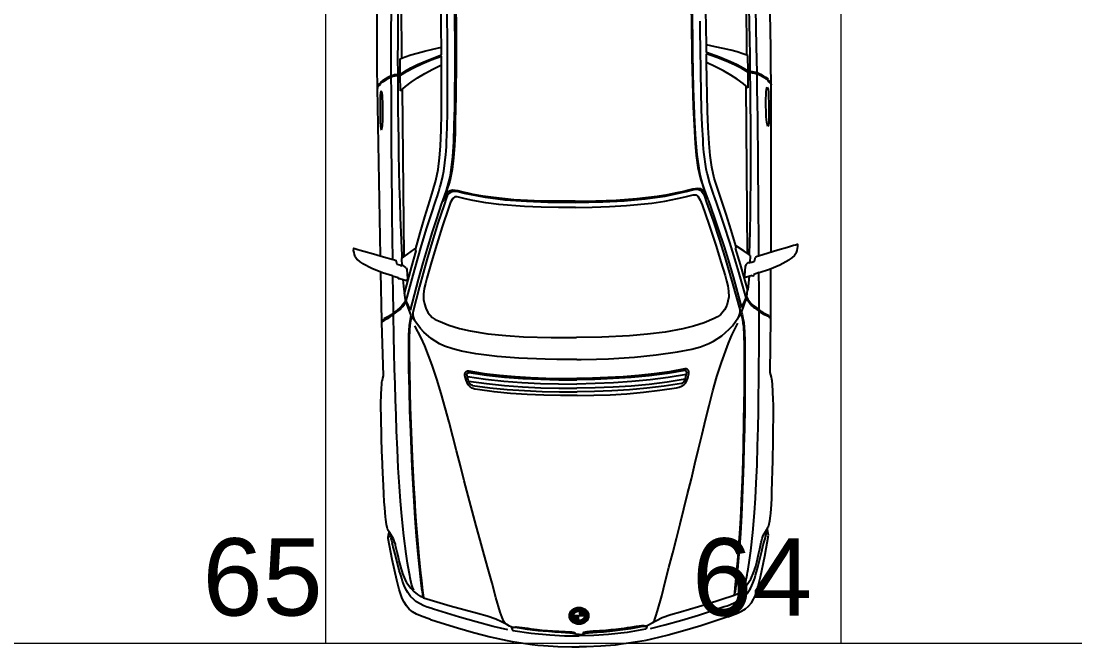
# Model space of a CAD drawing. Header units: inches. Extents: x 13 to 261, y -112 to -47.
# Drawn here: x 77.433 to 82.342, y -58.562 to -55.649 of the extents above; entities that cross this region are included whole.
import ezdxf

# ---------------------------------------------------------------- set-up
doc = ezdxf.new("R2010")
doc.units = ezdxf.units.IN
doc.header["$MEASUREMENT"] = 0
doc.layers.add('CAJONES', color=3, linetype='Continuous', lineweight=20)
doc.layers.add('TEXTOS', color=124, linetype='Continuous', lineweight=30)
doc.styles.add('TEXTOS', font='ARIALUNI.TTF', dxfattribs={"height": 0.36})

msp = doc.modelspace()

# ---------------------------------------------------------------- linework, layer by layer
at = {"linetype": 'Continuous'}
for p, q in [((80.6253, -55.7955), (80.625, -55.76)), ((79.3914, -55.8066), (79.391, -55.7711)), ((79.3913, -55.8521), (79.3914, -55.8126)), ((80.6262, -55.841), (80.6254, -55.8015)), ((80.8196, -55.8823), (80.8184, -55.8098)), ((79.1987, -55.8968), (79.1985, -55.8243)), ((79.1987, -55.8968), (79.1887, -55.8959)), ((80.8196, -55.8823), (80.8296, -55.8812)), ((79.0927, -55.9572), (79.0927, -55.9567)), ((79.0927, -55.9597), (79.0927, -55.9572)), ((79.1072, -56.7421), (79.0927, -55.9597)), ((79.1115, -55.9351), (79.1065, -55.9331)), ((79.1066, -55.9446), (79.1065, -55.9386)), ((80.8167, -56.7309), (80.8097, -55.9504)), ((80.9074, -55.919), (80.9124, -55.917)), ((80.9125, -55.9285), (80.9125, -55.9225)), ((80.9261, -56.7259), (80.9266, -55.9433)), ((80.9266, -55.9408), (80.9266, -55.9403)), ((80.9266, -55.9433), (80.9266, -55.9408)), ((79.2168, -56.7452), (79.2098, -55.9647)), ((79.3673, -56.4758), (79.3678, -56.4743)), ((79.3945, -56.4936), (79.395, -56.4921)), ((80.6345, -56.4825), (80.6339, -56.481)), ((80.6613, -56.4642), (80.6608, -56.4627)), ((80.8288, -56.7402), (80.8276, -56.7738)), ((80.8588, -56.7465), (80.8543, -56.7485)), ((79.1749, -56.7615), (79.1794, -56.7635)), ((79.1846, -56.7815), (79.1794, -56.7635)), ((79.2016, -56.7868), (79.2066, -56.7883)), ((79.2048, -56.7548), (79.2066, -56.7883)), ((80.8082, -56.7829), (80.8052, -56.7915)), ((80.8326, -56.7722), (80.8276, -56.7738)), ((80.8495, -56.7666), (80.8543, -56.7485)), ((79.1129, -57.0446), (79.1089, -56.8171)), ((79.1636, -56.8346), (79.1886, -56.8429)), ((79.1886, -56.8429), (79.1887, -56.8474)), ((79.2262, -56.7971), (79.2293, -56.8056)), ((80.8381, -56.8332), (80.8067, -56.8419)), ((80.8466, -56.8326), (80.8461, -56.8336)), ((80.8715, -56.8194), (80.8466, -56.8281)), ((80.8466, -56.8281), (80.8466, -56.8326)), ((80.9259, -57.0284), (80.9258, -56.8009)), ((79.1887, -56.8474), (79.1892, -56.8484)), ((79.1972, -56.8478), (79.2287, -56.8561)), ((79.2241, -56.9466), (79.2193, -56.9141)), ((80.7891, -57.0056), (80.8116, -56.9389)), ((80.813, -56.9324), (80.8172, -56.8999)), ((79.2492, -57.0194), (79.2256, -56.9531)), ((79.2513, -57.0269), (79.2523, -57.0244)), ((79.2528, -57.0254), (79.2523, -57.0244)), ((80.7857, -57.0116), (80.7862, -57.0106)), ((80.7872, -57.0131), (80.7862, -57.0106)), ((80.9153, -57.0275), (80.9244, -57.0329)), ((80.9216, -57.2849), (80.9259, -57.0339)), ((80.9244, -57.0329), (80.9259, -57.0339)), ((80.9259, -57.0339), (80.9259, -57.0284)), ((80.9259, -57.0304), (80.9259, -57.0299)), ((79.113, -57.0501), (79.1129, -57.0446)), ((79.1129, -57.0466), (79.1129, -57.0461)), ((79.1145, -57.0491), (79.113, -57.0501)), ((79.1217, -57.301), (79.113, -57.0501)), ((79.1234, -57.0435), (79.1145, -57.0491)), ((79.2961, -57.124), (79.2671, -57.0682)), ((80.7441, -57.111), (80.7721, -57.0548)), ((80.9315, -57.3263), (80.931, -57.3239)), ((79.1126, -57.3426), (79.1131, -57.3401)), ((79.1406, -58.0144), (79.1401, -58.0124)), ((80.9155, -57.9985), (80.916, -57.9965)), ((80.8937, -58.0732), (80.8966, -58.0617)), ((79.1638, -58.0887), (79.1607, -58.0772)), ((79.2288, -58.2621), (79.2283, -58.2611)), ((80.8318, -58.2478), (80.8323, -58.2468)), ((80.7539, -58.321), (80.7679, -58.3149)), ((79.308, -58.3339), (79.2939, -58.328)), ((80.0058, -58.4164), (79.9902, -58.4165)), ((80.0059, -58.4151), (79.9903, -58.4152)), ((80.0061, -58.4138), (79.9904, -58.4139)), ((80.0065, -58.4125), (79.9906, -58.4126)), ((80.0068, -58.4112), (79.9908, -58.4113)), ((80.0073, -58.4099), (79.9911, -58.41)), ((80.0079, -58.4086), (79.9915, -58.4087)), ((80.0086, -58.4072), (79.9919, -58.4074)), ((80.0054, -58.406), (79.9924, -58.4061)), ((80.0021, -58.4047), (79.9929, -58.4048)), ((79.9988, -58.4034), (79.9935, -58.4035)), ((79.9955, -58.4022), (79.9942, -58.4022)), ((79.9964, -58.4009), (79.9949, -58.4009)), ((79.9972, -58.3995), (79.9958, -58.3996)), ((79.9997, -58.3982), (79.9967, -58.3983)), ((79.999, -58.3969), (79.9977, -58.3969)), ((80.0002, -58.3956), (79.9988, -58.3956)), ((80.0009, -58.3995), (79.9988, -58.3995)), ((80.0042, -58.3943), (80, -58.3943)), ((80.0031, -58.393), (80.0013, -58.393)), ((80.0047, -58.3917), (80.0028, -58.3917)), ((80.0053, -58.3956), (80.004, -58.3956)), ((80.0239, -58.3902), (80.0044, -58.3904)), ((80.0056, -58.3995), (80.0052, -58.3995)), ((80.024, -58.3889), (80.0063, -58.3891)), ((80.0088, -58.4007), (80.0064, -58.4008)), ((80.0239, -58.3915), (80.007, -58.3917)), ((80.0129, -58.402), (80.0075, -58.4021)), ((80.0095, -58.4059), (80.0076, -58.406)), ((80.0239, -58.3928), (80.0082, -58.3929)), ((80.024, -58.3876), (80.0084, -58.3877)), ((80.0105, -58.4046), (80.0085, -58.4046)), ((80.0116, -58.4033), (80.0087, -58.4033)), ((80.0238, -58.3941), (80.0093, -58.3942)), ((80.0267, -58.3954), (80.0105, -58.3955)), ((80.0241, -58.3863), (80.0108, -58.3864)), ((80.0217, -58.3967), (80.0116, -58.3968)), ((80.0145, -58.4007), (80.0121, -58.4007)), ((80.0186, -58.3981), (80.0128, -58.3981)), ((80.0241, -58.385), (80.0136, -58.3851)), ((80.0163, -58.3994), (80.0137, -58.3994)), ((80.0242, -58.3837), (80.0172, -58.3838)), ((80.0406, -58.3823), (80.0223, -58.3824)), ((80.0364, -58.394), (80.0267, -58.3941)), ((80.0295, -58.3928), (80.028, -58.3928)), ((80.0285, -58.3902), (80.0281, -58.3902)), ((80.029, -58.3915), (80.0281, -58.3915)), ((80.0341, -58.3836), (80.0288, -58.3837)), ((80.0336, -58.3849), (80.0293, -58.385)), ((80.0331, -58.3862), (80.0298, -58.3863)), ((80.0326, -58.3875), (80.0303, -58.3876)), ((80.0321, -58.3888), (80.0309, -58.3888)), ((80.0316, -58.3901), (80.0314, -58.3901)), ((80.0398, -58.3979), (80.0316, -58.3979)), ((80.0431, -58.3991), (80.0316, -58.3992)), ((80.0455, -58.4004), (80.0316, -58.4005)), ((80.0474, -58.4017), (80.0316, -58.4018)), ((80.049, -58.403), (80.0316, -58.4031)), ((80.0503, -58.4043), (80.0316, -58.4044)), ((80.0514, -58.4056), (80.0316, -58.4057)), ((80.0524, -58.4069), (80.0317, -58.407)), ((80.0532, -58.4081), (80.0317, -58.4083)), ((80.0539, -58.4094), (80.0317, -58.4096)), ((80.0544, -58.4107), (80.0317, -58.4109)), ((80.0549, -58.412), (80.0317, -58.4122)), ((80.0552, -58.4133), (80.0317, -58.4135)), ((80.0555, -58.4146), (80.0317, -58.4148)), ((80.0556, -58.4159), (80.0317, -58.4161)), ((80.035, -58.3927), (80.0335, -58.3927)), ((80.035, -58.3914), (80.034, -58.3914)), ((80.0349, -58.3901), (80.0345, -58.3901)), ((80.0499, -58.3952), (80.0364, -58.3953)), ((80.0457, -58.3835), (80.0387, -58.3836)), ((80.0493, -58.3848), (80.0388, -58.3849)), ((80.0522, -58.3861), (80.0389, -58.3862)), ((80.0546, -58.3873), (80.0389, -58.3875)), ((80.0567, -58.3886), (80.039, -58.3888)), ((80.0586, -58.3899), (80.0391, -58.3901)), ((80.0602, -58.3912), (80.0391, -58.3914)), ((80.0549, -58.3925), (80.0392, -58.3927)), ((80.0541, -58.3938), (80.0393, -58.394)), ((80.0491, -58.3965), (80.0414, -58.3966)), ((80.049, -58.3978), (80.0445, -58.3978)), ((80.0496, -58.3991), (80.0468, -58.3991)), ((80.0507, -58.4004), (80.0487, -58.4004)), ((80.0519, -58.4017), (80.0503, -58.4017)), ((80.0531, -58.4029), (80.0517, -58.403)), ((80.0544, -58.4042), (80.0528, -58.4043)), ((80.056, -58.399), (80.0534, -58.399)), ((80.0547, -58.3977), (80.0536, -58.3977)), ((80.0556, -58.4055), (80.0538, -58.4055)), ((80.0572, -58.4003), (80.0546, -58.4003)), ((80.0714, -58.4067), (80.0547, -58.4068)), ((80.0718, -58.408), (80.0554, -58.4081)), ((80.0565, -58.4016), (80.0558, -58.4016)), ((80.0722, -58.4093), (80.056, -58.4094)), ((80.0725, -58.4106), (80.0565, -58.4107)), ((80.0728, -58.4119), (80.0569, -58.412)), ((80.0596, -58.3964), (80.0572, -58.3964)), ((80.073, -58.4132), (80.0573, -58.4133)), ((80.0731, -58.4145), (80.0575, -58.4146)), ((80.0732, -58.4158), (80.0576, -58.4159)), ((80.0709, -58.4054), (80.0577, -58.4055)), ((80.0609, -58.3977), (80.0583, -58.3977)), ((80.0603, -58.399), (80.0595, -58.399)), ((80.0703, -58.4041), (80.0596, -58.4042)), ((80.0617, -58.3925), (80.0599, -58.3925)), ((80.0631, -58.3938), (80.0611, -58.3938)), ((80.0697, -58.4028), (80.0615, -58.4029)), ((80.0643, -58.395), (80.0623, -58.3951)), ((80.069, -58.4015), (80.0633, -58.4016)), ((80.0654, -58.3963), (80.0635, -58.3964)), ((80.0665, -58.3976), (80.0647, -58.3976)), ((80.0683, -58.4002), (80.0652, -58.4002)), ((80.0674, -58.3989), (80.0659, -58.3989)), ((80.0058, -58.4177), (79.9902, -58.4178)), ((80.0059, -58.419), (79.9902, -58.4191)), ((80.006, -58.4203), (79.9904, -58.4204)), ((80.0062, -58.4216), (79.9905, -58.4217)), ((80.0065, -58.4229), (79.9907, -58.423)), ((80.0069, -58.4242), (79.991, -58.4243)), ((80.0075, -58.4255), (79.9913, -58.4256)), ((80.0081, -58.4268), (79.9916, -58.4269)), ((80.0088, -58.428), (79.9921, -58.4282)), ((80.0097, -58.4293), (79.9926, -58.4295)), ((80.0107, -58.4306), (79.9931, -58.4308)), ((80.0118, -58.4319), (79.9938, -58.4321)), ((80.0132, -58.4332), (79.9945, -58.4334)), ((80.0148, -58.4345), (79.9952, -58.4347)), ((80.0167, -58.4358), (79.9961, -58.436)), ((80.019, -58.4371), (79.997, -58.4373)), ((80.022, -58.4383), (79.998, -58.4385)), ((80.0271, -58.4396), (79.9992, -58.4398)), ((80.0635, -58.4406), (80.0004, -58.4411)), ((80.0622, -58.4419), (80.0018, -58.4424)), ((80.0607, -58.4432), (80.0033, -58.4437)), ((80.059, -58.4445), (80.0049, -58.445)), ((80.0577, -58.4172), (80.0058, -58.4177)), ((80.0572, -58.4458), (80.0068, -58.4463)), ((80.0317, -58.4174), (80.0078, -58.4177)), ((80.0318, -58.4187), (80.0079, -58.419)), ((80.0318, -58.42), (80.008, -58.4203)), ((80.0318, -58.4213), (80.0083, -58.4215)), ((80.0318, -58.4226), (80.0086, -58.4228)), ((80.0551, -58.4471), (80.0089, -58.4475)), ((80.0318, -58.4239), (80.0091, -58.4241)), ((80.0318, -58.4252), (80.0096, -58.4254)), ((80.0318, -58.4265), (80.0103, -58.4267)), ((80.0318, -58.4278), (80.0111, -58.428)), ((80.0527, -58.4485), (80.0113, -58.4488)), ((80.0319, -58.4291), (80.0121, -58.4293)), ((80.0319, -58.4304), (80.0132, -58.4306)), ((80.0499, -58.4498), (80.0142, -58.4501)), ((80.0319, -58.4317), (80.0145, -58.4319)), ((80.0319, -58.433), (80.0161, -58.4332)), ((80.0463, -58.4511), (80.0178, -58.4514)), ((80.0319, -58.4343), (80.018, -58.4345)), ((80.0319, -58.4356), (80.0204, -58.4357)), ((80.0412, -58.4525), (80.0229, -58.4526)), ((80.0319, -58.4369), (80.0237, -58.437)), ((80.0647, -58.4392), (80.0367, -58.4395)), ((80.0658, -58.4379), (80.0418, -58.4382)), ((80.0668, -58.4366), (80.0448, -58.4368)), ((80.0677, -58.4353), (80.0472, -58.4355)), ((80.0686, -58.434), (80.049, -58.4342)), ((80.0693, -58.4327), (80.0506, -58.4329)), ((80.07, -58.4314), (80.0519, -58.4316)), ((80.0706, -58.4301), (80.053, -58.4302)), ((80.0711, -58.4288), (80.054, -58.4289)), ((80.0716, -58.4275), (80.0548, -58.4276)), ((80.072, -58.4262), (80.0556, -58.4263)), ((80.0724, -58.4249), (80.0562, -58.425)), ((80.0726, -58.4236), (80.0566, -58.4237)), ((80.0729, -58.4223), (80.057, -58.4224)), ((80.0731, -58.421), (80.0573, -58.4211)), ((80.0732, -58.4197), (80.0575, -58.4198)), ((80.0733, -58.4171), (80.0577, -58.4172)), ((80.0733, -58.4184), (80.0577, -58.4185))]:
    msp.add_line(p, q, dxfattribs=at)
for points in [[(79.1572, -55.9042), (79.1571, -55.7822), (79.1573, -55.6942), (79.1576, -55.6061), (79.1578, -55.5246), (79.1586, -55.4431), (79.1593, -55.3486), (79.1609, -55.2536), (79.1633, -55.1256), (79.1645, -55.0426), (79.1658, -54.959), (79.167, -54.876)], [(79.1887, -55.8959), (79.1885, -55.8219), (79.1888, -55.7484), (79.1887, -55.6744), (79.189, -55.6004), (79.1898, -55.5264), (79.1902, -55.4523), (79.191, -55.3783), (79.1924, -55.3043), (79.1937, -55.2303), (79.195, -55.1563), (79.1969, -55.0823), (79.1987, -55.0083), (79.2011, -54.9347), (79.2034, -54.8607)], [(80.8296, -55.8812), (80.8284, -55.8072), (80.8268, -55.7337), (80.8256, -55.6597), (80.8239, -55.5857), (80.8218, -55.5118), (80.8201, -55.4378), (80.818, -55.3638), (80.8153, -55.2898), (80.8126, -55.2158), (80.81, -55.1418), (80.8068, -55.0679), (80.8037, -54.9939), (80.8, -54.9204), (80.7963, -54.8465)], [(80.8612, -55.8889), (80.8591, -55.7669), (80.8573, -55.6789), (80.8555, -55.591), (80.8538, -55.5095), (80.8515, -55.428), (80.8492, -55.3335), (80.8458, -55.2385), (80.8412, -55.1106), (80.8385, -55.0276), (80.8357, -54.9441), (80.833, -54.8611)], [(79.418, -55.6593), (79.4178, -55.6288), (79.4178, -55.6283), (79.4168, -55.5243), (79.4162, -55.5068), (79.4137, -55.3988), (79.4124, -55.3594), (79.4112, -55.3364), (79.4034, -55.2504), (79.4018, -55.2374), (79.383, -55.1466), (79.3809, -55.1396), (79.3531, -55.0524), (79.3511, -55.0469), (79.3511, -55.0464)], [(79.0927, -55.9572), (79.0927, -55.9542), (79.0919, -55.8727), (79.0917, -55.7912), (79.091, -55.7092), (79.0908, -55.6297), (79.0906, -55.5502), (79.0909, -55.4712), (79.0906, -55.3917), (79.0909, -55.3122), (79.0917, -55.2327), (79.0925, -55.1532)], [(80.9266, -55.9408), (80.9266, -55.9378), (80.9259, -55.8563), (80.9246, -55.7748), (80.9239, -55.6928), (80.9227, -55.6134), (80.9215, -55.5339), (80.9198, -55.4549), (80.9186, -55.3754), (80.9169, -55.2959), (80.9146, -55.2164), (80.9124, -55.1369)], [(80.8017, -55.2184), (80.8039, -55.3024), (80.8057, -55.3869), (80.8074, -55.4709), (80.8092, -55.5549), (80.8104, -55.6389), (80.8112, -55.7229), (80.8119, -55.8069)], [(79.2047, -55.2327), (79.204, -55.3167), (79.2037, -55.4012), (79.2035, -55.4852), (79.2032, -55.5692), (79.2035, -55.6532), (79.2042, -55.7372), (79.205, -55.8212)], [(79.391, -55.7711), (79.3903, -55.6901), (79.3901, -55.6086), (79.3889, -55.5276), (79.3871, -55.4466), (79.3849, -55.3651)], [(80.625, -55.76), (80.6243, -55.679), (80.623, -55.5975), (80.6228, -55.5165), (80.6231, -55.4355), (80.6239, -55.354)], [(80.56, -55.6491), (80.5588, -55.5656)], [(79.454, -55.659), (79.4538, -55.5755)], [(79.4585, -55.6015), (79.459, -55.659)], [(80.5545, -55.5917), (80.555, -55.6491)], [(79.3678, -56.4743), (79.3703, -56.4673), (79.3703, -56.4668), (79.3781, -56.4427), (79.3839, -56.4237), (79.3863, -56.4141), (79.3969, -56.372), (79.3974, -56.3695), (79.4017, -56.347), (79.4115, -56.2699), (79.4124, -56.2544), (79.4137, -56.2319), (79.4145, -56.2124), (79.4174, -56.1438), (79.4187, -56.0723), (79.4195, -55.9868), (79.4197, -55.9018), (79.4196, -55.8863), (79.4192, -55.7933), (79.4185, -55.7053), (79.418, -55.6593)], [(79.395, -56.4921), (79.3974, -56.4855), (79.4145, -56.4379), (79.4286, -56.3868), (79.4329, -56.3657), (79.4436, -56.2796), (79.448, -56.2106), (79.4508, -56.1315), (79.4526, -56.052), (79.4539, -55.9725), (79.4541, -55.893), (79.4544, -55.814), (79.4542, -55.7345), (79.454, -55.659)], [(79.459, -55.659), (79.4591, -55.716), (79.4591, -55.773), (79.4591, -55.83), (79.4591, -55.887), (79.4586, -55.944), (79.4581, -56.001), (79.4571, -56.058), (79.4556, -56.115), (79.4541, -56.172), (79.4516, -56.2285), (79.4476, -56.2851), (79.4406, -56.3401), (79.4296, -56.3937), (79.4136, -56.4434), (79.3965, -56.4905)], [(80.555, -55.6491), (80.556, -55.7061), (80.557, -55.7631), (80.558, -55.8201), (80.559, -55.8771), (80.5606, -55.9341), (80.5621, -55.9911), (80.5641, -56.0481), (80.5666, -56.1051), (80.5691, -56.162), (80.5726, -56.2185), (80.5776, -56.275), (80.5856, -56.3299), (80.5976, -56.3833), (80.6145, -56.4326), (80.6324, -56.4795)], [(80.6339, -56.481), (80.6314, -56.4745), (80.6135, -56.4272), (80.5985, -56.3763), (80.5938, -56.3553), (80.5816, -56.2694), (80.5759, -56.2005), (80.5717, -56.1215), (80.5685, -56.042), (80.5658, -55.9626), (80.5641, -55.8831), (80.5624, -55.8041), (80.5612, -55.7246), (80.56, -55.6491)], [(80.6608, -56.4627), (80.6582, -56.4558), (80.6582, -56.4553), (80.65, -56.4313), (80.6438, -56.4124), (80.6412, -56.4029), (80.6299, -56.361), (80.6294, -56.3585), (80.6246, -56.3361), (80.6135, -56.2591), (80.6123, -56.2437), (80.6106, -56.2212), (80.6094, -56.2017), (80.6053, -56.1332), (80.6027, -56.0617), (80.6004, -55.9763), (80.5987, -55.8913), (80.5985, -55.8758), (80.5972, -55.7828), (80.5964, -55.6948), (80.596, -55.6488)], [(80.8184, -55.8098), (80.7954, -55.8015), (80.7688, -55.7927), (80.7382, -55.7845), (80.7036, -55.7763), (80.6661, -55.7682), (80.625, -55.76)], [(79.1985, -55.8243), (79.2214, -55.8156), (79.2479, -55.8063), (79.2783, -55.7976), (79.3127, -55.7888), (79.3501, -55.7799), (79.391, -55.7711)], [(79.1987, -55.8968), (79.2215, -55.8821), (79.2489, -55.8668), (79.2798, -55.8516), (79.3316, -55.8291), (79.3914, -55.8066)], [(79.2002, -55.9013), (79.2281, -55.884), (79.2614, -55.8662), (79.2997, -55.8479), (79.3431, -55.83), (79.3914, -55.8126)], [(80.8196, -55.8823), (80.7965, -55.868), (80.7688, -55.8532), (80.7377, -55.8385), (80.6855, -55.817), (80.6253, -55.7955)], [(80.8181, -55.8868), (80.79, -55.8701), (80.7563, -55.8529), (80.7177, -55.8352), (80.674, -55.8181), (80.6254, -55.8015)], [(79.2004, -55.9738), (79.2232, -55.9536), (79.25, -55.9333), (79.2798, -55.9136), (79.3136, -55.8933), (79.351, -55.8729), (79.3913, -55.8521)], [(79.2695, -56.7137), (79.2709, -56.7082), (79.2913, -56.6345), (79.3136, -56.5603), (79.3369, -56.4851), (79.3515, -56.4389), (79.3651, -56.3913), (79.3756, -56.3397), (79.3822, -56.2862), (79.3862, -56.2306), (79.389, -56.1556), (79.3908, -56.0801), (79.3911, -56.0041), (79.3915, -55.9281), (79.3913, -55.8521)], [(80.7634, -56.7003), (80.7619, -56.6948), (80.7402, -56.6215), (80.7165, -56.5477), (80.6919, -56.473), (80.6765, -56.4271), (80.662, -56.3797), (80.6506, -56.3283), (80.6431, -56.2749), (80.6381, -56.2194), (80.6339, -56.1445), (80.6308, -56.069), (80.6291, -55.993), (80.6274, -55.917), (80.6262, -55.841)], [(80.8193, -55.9593), (80.7961, -55.9395), (80.7689, -55.9197), (80.7388, -55.9005), (80.7046, -55.8808), (80.6669, -55.8612), (80.6262, -55.841)], [(79.1887, -55.8959), (79.1872, -55.8964), (79.1872, -55.8969), (79.1802, -55.8985), (79.1722, -55.8995), (79.1642, -55.9016), (79.1572, -55.9042), (79.1418, -55.9118), (79.1289, -55.9189), (79.1184, -55.9255), (79.1065, -55.9331)], [(79.1892, -55.9019), (79.1872, -55.9024), (79.1832, -55.9034), (79.1782, -55.9045), (79.1772, -55.9045), (79.1732, -55.905), (79.1677, -55.9061), (79.1578, -55.9097), (79.1573, -55.9097), (79.1558, -55.9107), (79.1538, -55.9117), (79.1498, -55.9132), (79.1438, -55.9163), (79.1329, -55.9224), (79.119, -55.931), (79.118, -55.9315), (79.1165, -55.9325), (79.1155, -55.933), (79.1065, -55.9386)], [(79.1639, -56.7581), (79.1625, -56.6596), (79.1616, -56.5606), (79.1607, -56.4617), (79.1601, -56.3927), (79.1595, -56.3237), (79.1589, -56.2547), (79.1587, -56.1857), (79.1581, -56.1167), (79.158, -56.0477), (79.1579, -55.9787), (79.1573, -55.9097)], [(79.2004, -55.9738), (79.1987, -55.9023), (79.2002, -55.9013), (79.1887, -55.9019)], [(79.2078, -56.7522), (79.2072, -56.7392), (79.2059, -56.7053), (79.2028, -56.6333), (79.2001, -56.5628), (79.198, -56.4923), (79.1958, -56.4173), (79.1942, -56.3428), (79.193, -56.2684), (79.1919, -56.1994), (79.1908, -56.1304), (79.1901, -56.0614), (79.1894, -55.9814), (79.1887, -55.9019)], [(80.8193, -55.9593), (80.8196, -55.8878), (80.8181, -55.8868), (80.8296, -55.8872)], [(80.8258, -56.7378), (80.8261, -56.7248), (80.8268, -56.6908), (80.8287, -56.6187), (80.8301, -56.5482), (80.8309, -56.4777), (80.8318, -56.4027), (80.8321, -56.3282), (80.8319, -56.2537), (80.8318, -56.1847), (80.8317, -56.1157), (80.8311, -56.0467), (80.8304, -55.9667), (80.8296, -55.8872)], [(80.8291, -55.8872), (80.8311, -55.8877), (80.8352, -55.8887), (80.8402, -55.8896), (80.8412, -55.8896), (80.8452, -55.8901), (80.8507, -55.891), (80.8607, -55.8944), (80.8612, -55.8944), (80.8627, -55.8954), (80.8647, -55.8964), (80.8687, -55.8979), (80.8748, -55.9008), (80.8858, -55.9067), (80.8999, -55.9151), (80.9009, -55.9156), (80.9024, -55.9166), (80.9034, -55.917), (80.9125, -55.9225)], [(80.8296, -55.8812), (80.8311, -55.8817), (80.8311, -55.8822), (80.8381, -55.8836), (80.8461, -55.8846), (80.8541, -55.8865), (80.8612, -55.8889), (80.8767, -55.8963), (80.8898, -55.9032), (80.9003, -55.9096), (80.9124, -55.917)], [(80.8698, -56.7429), (80.8694, -56.6444), (80.8685, -56.5454), (80.8676, -56.4464), (80.867, -56.3774), (80.8664, -56.3084), (80.8658, -56.2394), (80.8647, -56.1704), (80.8641, -56.1014), (80.8629, -56.0324), (80.8618, -55.9634), (80.8612, -55.8944)], [(79.0927, -55.9537), (79.0956, -55.9492), (79.1016, -55.9432), (79.1115, -55.9351)], [(79.0927, -55.9597), (79.0962, -55.9537), (79.1066, -55.9446)], [(79.0927, -55.9572), (79.0927, -55.9557), (79.0927, -55.9547), (79.0927, -55.9537)], [(80.9116, -56.1397), (80.9094, -56.134), (80.9062, -56.1195), (80.904, -56.0945), (80.9033, -56.069), (80.9025, -56.0431), (80.9023, -56.0151), (80.903, -55.9875), (80.9035, -55.9775), (80.9049, -55.968), (80.9088, -55.9572)], [(80.9266, -55.9373), (80.9236, -55.9329), (80.9175, -55.9269), (80.9074, -55.919)], [(80.9088, -55.9572), (80.9124, -55.9665), (80.9145, -55.9789), (80.9151, -55.9939), (80.916, -56.0379), (80.9163, -56.0704), (80.9161, -56.1024), (80.9153, -56.1224), (80.9139, -56.134), (80.9116, -56.1397)], [(80.9266, -55.9433), (80.9231, -55.9374), (80.9125, -55.9285)], [(80.9266, -55.9408), (80.9266, -55.9393), (80.9266, -55.9383), (80.9266, -55.9373)], [(79.1108, -55.9732), (79.1074, -55.9826), (79.1055, -55.9951), (79.1052, -56.0101), (79.1051, -56.0541), (79.1054, -56.0866), (79.1061, -56.1186), (79.1073, -56.1386), (79.1089, -56.1501), (79.1113, -56.1558)], [(79.1113, -56.1558), (79.1134, -56.1501), (79.1163, -56.1355), (79.1181, -56.1105), (79.1183, -56.085), (79.1186, -56.059), (79.1184, -56.031), (79.1171, -56.0035), (79.1165, -55.9935), (79.1149, -55.984), (79.1108, -55.9732)], [(80.0145, -56.493), (79.887, -56.4927), (79.7875, -56.4895), (79.6884, -56.4824), (79.5963, -56.4708), (79.4976, -56.4511), (79.4621, -56.4425), (79.4436, -56.4421), (79.4326, -56.4462), (79.4256, -56.4518), (79.4182, -56.4628), (79.4128, -56.4749), (79.4031, -56.504), (79.3744, -56.5902), (79.3476, -56.676), (79.3229, -56.7602), (79.289, -56.884), (79.2576, -57.0058)], [(80.0145, -56.488), (80.014, -56.488), (79.919, -56.4879), (79.9185, -56.4879), (79.8235, -56.4857), (79.7279, -56.4806), (79.6333, -56.4709), (79.5838, -56.4639), (79.5392, -56.4558), (79.5146, -56.4505), (79.4906, -56.4447), (79.4665, -56.4389), (79.443, -56.4366), (79.432, -56.4387), (79.4226, -56.4443), (79.4112, -56.4574), (79.4058, -56.468), (79.3965, -56.4905)], [(80.0145, -56.488), (80.015, -56.488), (80.11, -56.4862), (80.1105, -56.4862), (80.2054, -56.4823), (80.3009, -56.4755), (80.3953, -56.4641), (80.4447, -56.4562), (80.4891, -56.4473), (80.5136, -56.4416), (80.5375, -56.4353), (80.5615, -56.4291), (80.585, -56.4264), (80.596, -56.4283), (80.6055, -56.4337), (80.6171, -56.4466), (80.6227, -56.4571), (80.6324, -56.4795)], [(80.0145, -56.493), (80.142, -56.4904), (80.2415, -56.4855), (80.3404, -56.4766), (80.4323, -56.4633), (80.5306, -56.4419), (80.566, -56.4326), (80.5845, -56.4319), (80.5955, -56.4358), (80.6026, -56.4413), (80.6102, -56.4522), (80.6158, -56.4641), (80.6261, -56.493), (80.6563, -56.5788), (80.6846, -56.664), (80.7108, -56.7478), (80.7469, -56.871), (80.7805, -56.9922)], [(79.2475, -56.9954), (79.2261, -56.9511), (79.259, -56.8318), (79.2808, -56.7541), (79.2983, -56.6929), (79.3231, -56.6117), (79.3411, -56.5555), (79.3664, -56.4788), (79.3673, -56.4758)], [(79.2475, -56.9954), (79.2842, -56.8521), (79.306, -56.7739), (79.324, -56.7122), (79.3492, -56.63), (79.3672, -56.5738), (79.393, -56.4971), (79.3945, -56.4936)], [(80.0147, -56.5165), (79.9357, -56.5167), (79.8562, -56.5154), (79.7772, -56.5121), (79.6581, -56.5027), (79.5975, -56.4947), (79.5379, -56.4838), (79.5379, -56.4838), (79.5019, -56.4756), (79.4648, -56.4669), (79.4533, -56.4675), (79.4438, -56.4741), (79.4335, -56.4922), (79.4247, -56.5153), (79.395, -56.6061), (79.3629, -56.7079), (79.3411, -56.7811), (79.3232, -56.8452), (79.3164, -56.8703), (79.3111, -56.8943), (79.3078, -56.9194), (79.308, -56.9449), (79.3117, -56.9653), (79.3179, -56.9858), (79.3281, -57.0057), (79.3483, -57.0285), (79.3619, -57.0374), (79.3769, -57.0447), (79.4251, -57.0643), (79.4743, -57.0794), (79.5249, -57.0909), (79.6075, -57.1042), (79.6901, -57.1129), (79.7736, -57.1187), (79.9017, -57.1226), (80.0202, -57.122)], [(80.0147, -56.5165), (80.0937, -56.5153), (80.1732, -56.5126), (80.2522, -56.5079), (80.3711, -56.4963), (80.4315, -56.4873), (80.4909, -56.4753), (80.4909, -56.4753), (80.5268, -56.4664), (80.5637, -56.4571), (80.5752, -56.4575), (80.5848, -56.4639), (80.5955, -56.4818), (80.6047, -56.5047), (80.636, -56.595), (80.6699, -56.6962), (80.693, -56.769), (80.7121, -56.8328), (80.7193, -56.8577), (80.725, -56.8817), (80.7288, -56.9066), (80.729, -56.9321), (80.7257, -56.9527), (80.7199, -56.9732), (80.71, -56.9933), (80.6902, -57.0165), (80.6768, -57.0256), (80.6619, -57.0332), (80.6141, -57.0537), (80.5652, -57.0696), (80.5148, -57.0821), (80.4324, -57.0968), (80.35, -57.107), (80.2666, -57.1143), (80.1386, -57.1204), (80.0202, -57.122)], [(80.7904, -56.9816), (80.7512, -56.8389), (80.728, -56.7611), (80.7089, -56.6998), (80.6822, -56.618), (80.6632, -56.5622), (80.636, -56.486), (80.6345, -56.4825)], [(80.7904, -56.9816), (80.811, -56.9369), (80.776, -56.8182), (80.7528, -56.7409), (80.7342, -56.6801), (80.708, -56.5993), (80.689, -56.5435), (80.6623, -56.4672), (80.6613, -56.4642)], [(80.8288, -56.7402), (80.8192, -56.7328), (80.8122, -56.7274), (80.8011, -56.7195), (80.7654, -56.6963), (80.76, -56.7059)], [(81.0503, -56.6893), (81.0508, -56.6888), (81.0483, -56.6893), (81.0453, -56.6898), (81.0398, -56.6914), (81.0314, -56.6939), (81.0209, -56.697), (81.0034, -56.7022), (80.9586, -56.7161), (80.9132, -56.73), (80.8678, -56.7439), (80.8618, -56.7454), (80.8588, -56.7465)], [(81.0447, -56.7258), (81.0476, -56.7173), (81.0495, -56.7083), (81.0509, -56.6988), (81.0503, -56.6893)], [(78.9824, -56.7078), (78.9819, -56.7073), (78.9844, -56.7077), (78.9874, -56.7082), (78.9929, -56.7097), (79.0014, -56.7121), (79.012, -56.715), (79.0295, -56.7198), (79.0746, -56.7329), (79.1203, -56.746), (79.1659, -56.7591), (79.1719, -56.7606), (79.1749, -56.7615)], [(78.9887, -56.7442), (78.9857, -56.7357), (78.9836, -56.7267), (78.982, -56.7173), (78.9824, -56.7078)], [(78.9887, -56.7442), (78.9984, -56.7581), (79.011, -56.7695), (79.025, -56.7789)], [(79.2048, -56.7548), (79.2143, -56.7472), (79.2212, -56.7416), (79.2321, -56.7335), (79.2674, -56.7097), (79.273, -56.7192)], [(79.2183, -56.9167), (79.2512, -56.7964), (79.273, -56.7192)], [(80.8182, -56.9023), (80.7832, -56.7827), (80.76, -56.7059)], [(81.0447, -56.7258), (81.0353, -56.7399), (81.0229, -56.7515), (81.009, -56.7611)], [(79.1636, -56.8346), (79.1164, -56.8201), (79.0667, -56.8), (79.025, -56.7789)], [(79.2016, -56.7868), (79.2001, -56.7863), (79.1966, -56.7853), (79.1846, -56.782)], [(79.2262, -56.7971), (79.2177, -56.7902), (79.2126, -56.7872), (79.2071, -56.7883), (79.2066, -56.7883)], [(80.8052, -56.7915), (80.8031, -56.8325), (80.8042, -56.8405), (80.8067, -56.8419)], [(80.8082, -56.7829), (80.8166, -56.7759), (80.8216, -56.7728), (80.8271, -56.7738), (80.8276, -56.7738)], [(80.8326, -56.7722), (80.8341, -56.7717), (80.8375, -56.7707), (80.8495, -56.7671)], [(80.8715, -56.8194), (80.9183, -56.8039), (80.9677, -56.783), (81.009, -56.7611)], [(79.1676, -57.0081), (79.1676, -57.0061), (79.1675, -56.9951), (79.1658, -56.9151), (79.1651, -56.8351)], [(79.2293, -56.8056), (79.2322, -56.8465), (79.2312, -56.8545), (79.2287, -56.8561)], [(80.8241, -56.8373), (80.8201, -56.8833), (80.8182, -56.9023)], [(80.8381, -56.8332), (80.8426, -56.8341), (80.8461, -56.8336)], [(80.8705, -56.9929), (80.8705, -56.9909), (80.8704, -56.9799), (80.8707, -56.8999), (80.87, -56.8199)], [(79.1972, -56.8478), (79.1927, -56.8489), (79.1892, -56.8484)], [(79.2112, -56.8517), (79.2161, -56.8977), (79.2183, -56.9167)], [(80.8439, -56.9791), (80.8399, -56.9762), (80.8359, -56.9727), (80.8313, -56.9682), (80.8273, -56.9638), (80.8182, -56.9518), (80.8177, -56.9509), (80.8146, -56.9459), (80.8116, -56.9389)], [(80.8135, -56.9339), (80.813, -56.9329), (80.813, -56.9324)], [(80.8135, -56.9339), (80.8176, -56.9434), (80.8312, -56.9602), (80.8358, -56.9652), (80.8418, -56.9706), (80.8514, -56.978), (80.8595, -56.984), (80.8665, -56.9894), (80.8746, -56.9963), (80.8786, -56.9993), (80.8861, -57.0042), (80.8972, -57.0106), (80.9062, -57.0151), (80.9133, -57.018), (80.9153, -57.019)], [(79.2236, -56.9481), (79.2197, -56.9576), (79.2063, -56.9748), (79.2019, -56.9798), (79.1959, -56.9854), (79.1865, -56.9929), (79.1785, -56.999), (79.1716, -57.0046), (79.1636, -57.0116), (79.1597, -57.0147), (79.1522, -57.0198), (79.1413, -57.0263), (79.1323, -57.0309), (79.1253, -57.034), (79.1233, -57.035)], [(79.194, -56.9939), (79.198, -56.9908), (79.2019, -56.9873), (79.2064, -56.9828), (79.2103, -56.9782), (79.2192, -56.9662), (79.2197, -56.9651), (79.2227, -56.9601), (79.2256, -56.9531)], [(79.2236, -56.9481), (79.2241, -56.9471), (79.2241, -56.9466)], [(80.7805, -56.9922), (80.7811, -57.0057), (80.7768, -57.0207), (80.7697, -57.0343)], [(80.8505, -56.9846), (80.8449, -56.9801), (80.8439, -56.9791)], [(80.8756, -57.0023), (80.8696, -56.9979), (80.861, -56.9915), (80.855, -56.9875), (80.8505, -56.9846)], [(79.1269, -57.036), (79.1269, -57.0365), (79.1164, -57.0421), (79.1129, -57.0446)], [(79.1233, -57.035), (79.1253, -57.0355), (79.1269, -57.036)], [(79.1234, -57.0405), (79.1269, -57.039), (79.1294, -57.038), (79.1453, -57.0298), (79.1597, -57.0202), (79.1627, -57.0177)], [(79.1264, -57.0365), (79.1279, -57.036), (79.1253, -57.0355)], [(79.1627, -57.0177), (79.1686, -57.0131), (79.1771, -57.0065), (79.1831, -57.0025), (79.1875, -56.9994)], [(79.2616, -58.2983), (79.2565, -58.2844), (79.2519, -58.2694), (79.2451, -58.241), (79.2451, -58.241), (79.2446, -58.2385), (79.243, -58.2305), (79.2399, -58.214), (79.2325, -58.1726), (79.2261, -58.1291), (79.2154, -58.0447), (79.2061, -57.9533), (79.2004, -57.8844), (79.1953, -57.8149), (79.1901, -57.7289), (79.1858, -57.6425), (79.182, -57.556), (79.1794, -57.4835), (79.1772, -57.4115), (79.1751, -57.3396), (79.1729, -57.2681), (79.1713, -57.1926), (79.1691, -57.1171), (79.1672, -57.0146)], [(79.1875, -56.9994), (79.193, -56.9949), (79.194, -56.9939)], [(79.2492, -57.0194), (79.2473, -57.0279), (79.2434, -57.0464), (79.2401, -57.0665), (79.2375, -57.1095), (79.2369, -57.1545), (79.237, -57.166), (79.2372, -57.184), (79.2379, -57.2675), (79.2403, -57.367), (79.2427, -57.464), (79.2461, -57.5609), (79.2493, -57.6454), (79.253, -57.7254), (79.2572, -57.8048), (79.2619, -57.8843), (79.2672, -57.9633), (79.2734, -58.0472), (79.2811, -58.1301), (79.2839, -58.1606), (79.2916, -58.2351), (79.2954, -58.265), (79.2986, -58.2905), (79.3007, -58.3045), (79.3028, -58.3175), (79.3044, -58.3234)], [(79.2513, -57.0269), (79.2513, -57.0284), (79.2489, -57.0379), (79.246, -57.0529), (79.2437, -57.0694), (79.2423, -57.0829), (79.2407, -57.1285), (79.2406, -57.1705), (79.2407, -57.1825), (79.2408, -57.1985), (79.2419, -57.2695), (79.2428, -57.308), (79.243, -57.3345), (79.2437, -57.3554), (79.2444, -57.3749), (79.246, -57.4464), (79.2487, -57.5239), (79.2533, -57.6409), (79.2564, -57.7103), (79.2612, -57.8018), (79.2665, -57.8928), (79.2671, -57.9053), (79.2723, -57.9767), (79.2779, -58.0477), (79.2824, -58.1031), (79.2879, -58.1601), (79.2885, -58.1671), (79.289, -58.1731), (79.2907, -58.1881), (79.2923, -58.203), (79.2939, -58.218), (79.295, -58.23), (79.2977, -58.253), (79.3032, -58.3), (79.3064, -58.3219), (79.3074, -58.3309), (79.308, -58.3349)], [(80.0211, -57.2245), (80.0011, -57.2247), (79.9291, -57.2243), (79.8736, -57.2233), (79.752, -57.2179), (79.6499, -57.2098), (79.5513, -57.1972), (79.4837, -57.1853), (79.4436, -57.1752), (79.4045, -57.1615), (79.3819, -57.1507), (79.3432, -57.126), (79.3084, -57.0964), (79.2933, -57.0805), (79.2528, -57.0254)], [(79.2576, -57.0058), (79.2572, -57.0193), (79.2618, -57.0343), (79.2692, -57.0477)], [(80.0211, -57.2245), (80.0411, -57.2243), (80.1131, -57.2227), (80.1685, -57.2207), (80.29, -57.2131), (80.3919, -57.2032), (80.4903, -57.1888), (80.5577, -57.1757), (80.5976, -57.1648), (80.6364, -57.1505), (80.6588, -57.1393), (80.6971, -57.1139), (80.7313, -57.0836), (80.7462, -57.0675), (80.7857, -57.0116)], [(80.7872, -57.0131), (80.7872, -57.0146), (80.7898, -57.0241), (80.7929, -57.0391), (80.7956, -57.0556), (80.7972, -57.069), (80.7996, -57.1145), (80.8005, -57.1565), (80.8006, -57.1685), (80.8007, -57.1845), (80.8009, -57.2555), (80.8007, -57.294), (80.801, -57.3205), (80.8007, -57.3415), (80.8003, -57.361), (80.8, -57.4325), (80.7987, -57.51), (80.7962, -57.6271), (80.7943, -57.6966), (80.7911, -57.7881), (80.7875, -57.8792), (80.7871, -57.8917), (80.7832, -57.9632), (80.7788, -58.0342), (80.7753, -58.0898), (80.7709, -58.1468), (80.7704, -58.1538), (80.77, -58.1598), (80.7686, -58.1748), (80.7672, -58.1899), (80.7659, -58.2049), (80.765, -58.2169), (80.7627, -58.2399), (80.7581, -58.2869), (80.7553, -58.309), (80.7544, -58.318), (80.7539, -58.322)], [(80.7891, -57.0056), (80.7912, -57.0141), (80.7954, -57.0326), (80.7991, -57.0525), (80.8025, -57.0955), (80.8039, -57.1405), (80.804, -57.152), (80.8041, -57.17), (80.8049, -57.2535), (80.8043, -57.353), (80.8036, -57.45), (80.802, -57.547), (80.8002, -57.6315), (80.798, -57.7116), (80.7952, -57.7911), (80.7919, -57.8706), (80.7881, -57.9497), (80.7833, -58.0337), (80.7771, -58.1168), (80.7749, -58.1473), (80.7685, -58.2218), (80.7653, -58.2519), (80.7625, -58.2774), (80.7606, -58.2914), (80.7588, -58.3044), (80.7573, -58.3104)], [(80.7996, -58.2846), (80.8045, -58.2705), (80.8088, -58.2555), (80.8151, -58.2269), (80.8151, -58.2269), (80.8156, -58.2244), (80.817, -58.2164), (80.8198, -58.1999), (80.8265, -58.1583), (80.8321, -58.1148), (80.8413, -58.0302), (80.849, -57.9386), (80.8534, -57.8696), (80.8573, -57.8), (80.861, -57.714), (80.8637, -57.6275), (80.8659, -57.5409), (80.8673, -57.4684), (80.8681, -57.3964), (80.869, -57.3244), (80.8699, -57.2529), (80.8702, -57.1774), (80.871, -57.1019), (80.8711, -56.9994)], [(80.9153, -57.0245), (80.9118, -57.023), (80.9093, -57.022), (80.8932, -57.0142), (80.8786, -57.0048), (80.8756, -57.0023)], [(80.9123, -57.0205), (80.9108, -57.02), (80.9133, -57.0195)], [(80.9153, -57.019), (80.9133, -57.0195), (80.9118, -57.02)], [(80.9118, -57.02), (80.9118, -57.0205), (80.9223, -57.0259), (80.9259, -57.0284)], [(79.689, -58.4551), (79.681, -58.4441), (79.6733, -58.4251), (79.6651, -58.4012), (79.6445, -58.3319), (79.6269, -58.2661), (79.6088, -58.1997), (79.5902, -58.1329), (79.5716, -58.0655), (79.553, -57.9982), (79.5344, -57.9289), (79.5157, -57.859), (79.4971, -57.7897), (79.479, -57.7199), (79.4609, -57.6495), (79.4438, -57.5827), (79.4262, -57.5158), (79.4086, -57.449), (79.39, -57.3821), (79.3699, -57.3158), (79.3478, -57.25), (79.3135, -57.1613), (79.2961, -57.124)], [(80.3751, -58.4489), (80.3829, -58.4378), (80.3903, -58.4187), (80.3981, -58.3947), (80.4174, -58.325), (80.4338, -58.2588), (80.4507, -58.1922), (80.4681, -58.125), (80.4855, -58.0574), (80.5029, -57.9897), (80.5203, -57.92), (80.5377, -57.8499), (80.5551, -57.7802), (80.5719, -57.7101), (80.5888, -57.6394), (80.6047, -57.5723), (80.6211, -57.5051), (80.6375, -57.438), (80.6549, -57.3708), (80.6738, -57.3042), (80.6947, -57.238), (80.7274, -57.1487), (80.7441, -57.111)], [(79.5002, -57.2991), (79.5002, -57.2922), (79.5016, -57.2851), (79.5055, -57.2796), (79.512, -57.277), (79.519, -57.2775)], [(79.5356, -57.3448), (79.5296, -57.3424), (79.5241, -57.3384), (79.5205, -57.333), (79.518, -57.3265), (79.5159, -57.32), (79.5138, -57.3135), (79.5123, -57.307), (79.5107, -57.3006), (79.5097, -57.2936), (79.5116, -57.2875), (79.5181, -57.285)], [(79.5181, -57.285), (79.6012, -57.2972), (79.6853, -57.306), (79.7694, -57.3127), (79.8534, -57.3165), (79.9379, -57.3187), (80.0219, -57.319)], [(79.519, -57.2775), (79.5901, -57.2888), (79.6617, -57.2972), (79.7338, -57.3036), (79.8058, -57.3084), (79.8778, -57.3113), (79.9499, -57.3126), (80.0219, -57.3125)], [(80.524, -57.2685), (80.4531, -57.2811), (80.3817, -57.2908), (80.3097, -57.2984), (80.2378, -57.3046), (80.1658, -57.3087), (80.0939, -57.3113), (80.0219, -57.3125)], [(80.5251, -57.276), (80.4422, -57.2897), (80.3583, -57.3), (80.2743, -57.3082), (80.1904, -57.3135), (80.1059, -57.3172), (80.0219, -57.319)], [(80.5086, -57.3361), (80.5146, -57.3336), (80.52, -57.3295), (80.5235, -57.324), (80.5259, -57.3175), (80.5279, -57.311), (80.5298, -57.3044), (80.5313, -57.2979), (80.5327, -57.2914), (80.5336, -57.2844), (80.5316, -57.2784), (80.5251, -57.276)], [(80.5432, -57.2898), (80.5431, -57.2828), (80.5416, -57.2758), (80.5375, -57.2704), (80.531, -57.2679), (80.524, -57.2685)], [(80.9278, -57.3059), (80.9252, -57.2954), (80.9216, -57.2849)], [(79.1131, -57.3401), (79.114, -57.3316), (79.1153, -57.3221)], [(79.1154, -57.3226), (79.1159, -57.3221), (79.1154, -57.3226)], [(79.1159, -57.3221), (79.1183, -57.3116), (79.1217, -57.301)], [(79.5588, -57.3641), (79.5468, -57.3617), (79.5347, -57.3578), (79.5242, -57.3514), (79.5156, -57.342), (79.5059, -57.3211), (79.5002, -57.2991)], [(79.5118, -57.304), (79.5959, -57.3163), (79.681, -57.3255), (79.766, -57.3318), (79.8516, -57.336), (79.9366, -57.3382), (80.0221, -57.3385)], [(79.5175, -57.325), (79.6011, -57.3367), (79.6851, -57.346), (79.7692, -57.3522), (79.8532, -57.3565), (79.9378, -57.3582), (80.0223, -57.3585)], [(80.5317, -57.2949), (80.4478, -57.3087), (80.3629, -57.3194), (80.278, -57.3272), (80.1926, -57.333), (80.1076, -57.3367), (80.0221, -57.3385)], [(80.5264, -57.316), (80.443, -57.3292), (80.3591, -57.34), (80.2752, -57.3477), (80.1912, -57.3535), (80.1068, -57.3567), (80.0223, -57.3585)], [(80.5086, -57.3361), (80.4282, -57.3484), (80.3473, -57.3576), (80.2663, -57.3648), (80.1849, -57.37), (80.1039, -57.3733), (80.0224, -57.375)], [(80.4858, -57.3558), (80.4977, -57.3532), (80.5097, -57.3491), (80.5201, -57.3425), (80.5286, -57.333), (80.5379, -57.3119), (80.5432, -57.2898)], [(80.916, -57.9965), (80.9203, -57.976), (80.9231, -57.9524), (80.9245, -57.9399), (80.9276, -57.8994), (80.9294, -57.8704), (80.9306, -57.8339), (80.9322, -57.7949), (80.9337, -57.7363), (80.9349, -57.7003), (80.9347, -57.6848), (80.9351, -57.6698), (80.9357, -57.6258), (80.9363, -57.5833), (80.9369, -57.5413), (80.9371, -57.5033), (80.9373, -57.4673), (80.937, -57.4373), (80.9363, -57.4088), (80.935, -57.3758), (80.9326, -57.3373), (80.9315, -57.3268)], [(80.9283, -57.3064), (80.9278, -57.3059), (80.9283, -57.3064)], [(80.931, -57.3239), (80.9299, -57.3154), (80.9285, -57.3059)], [(79.1401, -58.0124), (79.1354, -57.9919), (79.1322, -57.9685), (79.1306, -57.956), (79.1267, -57.9155), (79.1245, -57.8865), (79.1226, -57.85), (79.1203, -57.8111), (79.1178, -57.7526), (79.1159, -57.7166), (79.1158, -57.7011), (79.1152, -57.6861), (79.1138, -57.6421), (79.1124, -57.5996), (79.111, -57.5576), (79.1102, -57.5196), (79.1094, -57.4837), (79.1091, -57.4537), (79.1093, -57.4252), (79.11, -57.3921), (79.1117, -57.3536), (79.1126, -57.3431)], [(79.5356, -57.3448), (79.6162, -57.3556), (79.6973, -57.3634), (79.7784, -57.3692), (79.8599, -57.3729), (79.9409, -57.3747), (80.0224, -57.375)], [(80.0226, -57.3925), (79.9451, -57.3922), (79.8676, -57.3909), (79.79, -57.3876), (79.713, -57.3822), (79.6359, -57.3744), (79.5588, -57.3641)], [(80.0226, -57.3925), (80.1001, -57.3908), (80.1775, -57.3881), (80.255, -57.3834), (80.3319, -57.3767), (80.4089, -57.3675), (80.4858, -57.3558)], [(79.1411, -58.0164), (79.1411, -58.0164), (79.1406, -58.0144)], [(79.1432, -58.0209), (79.1421, -58.0189), (79.1411, -58.0164)], [(79.1548, -58.0393), (79.1498, -58.0318), (79.1432, -58.0209)], [(80.8812, -58.0693), (80.8846, -58.0583), (80.8899, -58.0442), (80.8944, -58.0352), (80.9018, -58.0236)], [(80.9018, -58.0236), (80.9067, -58.0161), (80.9131, -58.005)], [(80.9029, -58.0361), (80.9063, -58.0256), (80.9091, -58.012)], [(80.9149, -58.042), (80.9134, -58.035), (80.9118, -58.0261), (80.9092, -58.0118)], [(80.9131, -58.005), (80.9141, -58.003), (80.9151, -58.0005)], [(80.9151, -58.0005), (80.9151, -58.0005), (80.9155, -57.9985)], [(79.142, -58.0579), (79.1434, -58.0509), (79.1449, -58.0419), (79.1472, -58.0275)], [(79.1827, -58.251), (79.1609, -58.1547), (79.142, -58.0579)], [(79.1539, -58.0518), (79.1503, -58.0413), (79.1473, -58.0278)], [(79.1539, -58.0518), (79.1555, -58.0573), (79.1581, -58.0672), (79.1596, -58.0732), (79.1607, -58.0762), (79.1607, -58.0772)], [(79.1762, -58.0846), (79.1726, -58.0736), (79.167, -58.0597), (79.1624, -58.0507), (79.1548, -58.0393)], [(80.8508, -58.1991), (80.8547, -58.1856), (80.8595, -58.168), (80.8649, -58.146), (80.8697, -58.1239), (80.8735, -58.1064), (80.8802, -58.0748), (80.8812, -58.0693)], [(80.8777, -58.2359), (80.8978, -58.1392), (80.9149, -58.042)], [(80.9029, -58.0361), (80.9014, -58.0416), (80.899, -58.0517), (80.8976, -58.0577), (80.8966, -58.0607), (80.8966, -58.0617)], [(79.3414, -58.3826), (79.3249, -58.3768), (79.3088, -58.3704), (79.2721, -58.3507), (79.262, -58.3423), (79.2464, -58.327), (79.2337, -58.3096), (79.2292, -58.3016), (79.219, -58.2807), (79.2098, -58.2563), (79.2057, -58.2433), (79.201, -58.2284), (79.1943, -58.2064), (79.1746, -58.1311), (79.1674, -58.1032), (79.1659, -58.0977), (79.1638, -58.0887)], [(79.2089, -58.2138), (79.2048, -58.2003), (79.1996, -58.1829), (79.1939, -58.1609), (79.1887, -58.139), (79.1846, -58.1215), (79.1773, -58.0901), (79.1762, -58.0846)], [(80.7214, -58.3703), (80.7378, -58.3641), (80.7537, -58.3575), (80.7901, -58.3372), (80.8, -58.3286), (80.8153, -58.3129), (80.8277, -58.2953), (80.8321, -58.2873), (80.8419, -58.2662), (80.8507, -58.2416), (80.8546, -58.2286), (80.859, -58.2135), (80.8653, -58.1915), (80.8836, -58.1158), (80.8903, -58.0877), (80.8918, -58.0822), (80.8937, -58.0732)], [(79.2283, -58.2611), (79.214, -58.2277), (79.2094, -58.2153), (79.2089, -58.2138)], [(80.8323, -58.2468), (80.846, -58.2131), (80.8503, -58.2006), (80.8508, -58.1991)], [(79.3394, -58.4346), (79.2932, -58.418), (79.2746, -58.4097), (79.2565, -58.3989), (79.2409, -58.3865), (79.2278, -58.3716), (79.2172, -58.3547), (79.2085, -58.3363), (79.1941, -58.2944), (79.1827, -58.251)], [(79.2288, -58.2621), (79.2476, -58.2894), (79.2626, -58.3038)], [(80.7243, -58.4222), (80.7702, -58.4048), (80.7886, -58.3962), (80.8065, -58.385), (80.8219, -58.3724), (80.8347, -58.3573), (80.8451, -58.3402), (80.8534, -58.3216), (80.867, -58.2795), (80.8777, -58.2359)], [(80.8318, -58.2478), (80.8135, -58.2754), (80.7988, -58.29)], [(79.2626, -58.3038), (79.2788, -58.3187), (79.2834, -58.3221), (79.2939, -58.328)], [(80.7539, -58.321), (80.7554, -58.317), (80.7573, -58.3104)], [(80.7988, -58.29), (80.7828, -58.3052), (80.7783, -58.3088), (80.7679, -58.3149)], [(79.308, -58.3339), (79.3064, -58.3299), (79.3044, -58.3234)], [(79.6444, -58.4324), (79.6042, -58.4193), (79.5581, -58.4072), (79.4323, -58.3728), (79.308, -58.3349)], [(80.4193, -58.4255), (80.4592, -58.4116), (80.5051, -58.3987), (80.6303, -58.3621), (80.7539, -58.322)], [(79.7004, -58.4821), (79.6322, -58.467), (79.553, -58.4462), (79.4748, -58.4239), (79.3544, -58.3865), (79.3414, -58.3826)], [(80.06, -58.3926), (80.0664, -58.3994), (80.0564, -58.4064), (80.0498, -58.3994)], [(80.055, -58.3979), (80.0577, -58.4008), (80.0561, -58.4019), (80.0534, -58.399)], [(80.0573, -58.3967), (80.0598, -58.3993), (80.0614, -58.3982), (80.0589, -58.3956), (80.0589, -58.3956)], [(80.3642, -58.4762), (80.4321, -58.4599), (80.5109, -58.4377), (80.5887, -58.414), (80.7084, -58.3744), (80.7214, -58.3703)], [(79.3394, -58.4346), (79.39, -58.4507), (79.4652, -58.4735), (79.5409, -58.4953), (79.6186, -58.5151), (79.6968, -58.5329), (79.7283, -58.5387)], [(79.7232, -58.4712), (79.7082, -58.4653), (79.6951, -58.4585), (79.671, -58.4452), (79.6444, -58.4324)], [(80.3412, -58.4657), (80.3407, -58.4657), (80.3392, -58.4657), (80.3372, -58.4652), (80.3332, -58.4647), (80.3277, -58.4638), (80.3232, -58.4638), (80.3122, -58.4649), (80.2972, -58.4671), (80.2717, -58.4713), (80.2568, -58.4734), (80.2423, -58.4761), (80.2278, -58.4777), (80.2038, -58.4809), (80.1798, -58.4831), (80.1559, -58.4853), (80.1269, -58.4876), (80.0974, -58.4894), (80.0814, -58.4905), (80.0679, -58.4921), (80.0599, -58.4932), (80.0549, -58.4952), (80.0515, -58.4973), (80.051, -58.4993), (80.0505, -58.5003), (80.0505, -58.5013), (80.0505, -58.5018), (80.0515, -58.5018), (80.053, -58.5013), (80.056, -58.5002), (80.062, -58.4987), (80.076, -58.497), (80.0964, -58.4954), (80.1169, -58.4937), (80.1464, -58.4914), (80.1759, -58.4887), (80.1999, -58.4864), (80.2238, -58.4832), (80.2478, -58.48), (80.2733, -58.4763), (80.2987, -58.4716), (80.3207, -58.4679), (80.3332, -58.4662), (80.3392, -58.4657), (80.3412, -58.4657)], [(80.7243, -58.4222), (80.674, -58.4392), (80.5992, -58.4634), (80.5239, -58.4865), (80.4466, -58.5077), (80.3687, -58.5269), (80.3373, -58.5332)], [(80.3412, -58.4657), (80.3561, -58.4595), (80.3691, -58.4524), (80.393, -58.4387), (80.4193, -58.4255)], [(80.3489, -58.4625), (80.3443, -58.4761), (80.3433, -58.4782), (80.3418, -58.4797)], [(79.7155, -58.4682), (79.7203, -58.4817), (79.7213, -58.4837), (79.7228, -58.4852)], [(79.7228, -58.4852), (79.809, -58.4984), (79.896, -58.5067), (79.9646, -58.51), (80.0326, -58.5109)], [(79.7232, -58.4712), (79.7237, -58.4712), (79.7252, -58.4712), (79.7272, -58.4707), (79.7312, -58.4701), (79.7367, -58.4691), (79.7412, -58.469), (79.7522, -58.4699), (79.7672, -58.4718), (79.7928, -58.4756), (79.8078, -58.4774), (79.8223, -58.4798), (79.8368, -58.4812), (79.8608, -58.484), (79.8849, -58.4858), (79.9089, -58.4875), (79.9379, -58.4893), (79.9674, -58.4905), (79.9834, -58.4914), (79.9969, -58.4928), (80.0049, -58.4937), (80.0099, -58.4956), (80.0135, -58.4976), (80.014, -58.4996), (80.0145, -58.5006), (80.0145, -58.5016), (80.0145, -58.5021), (80.0135, -58.5021), (80.012, -58.5016), (80.009, -58.5006), (80.003, -58.4992), (79.989, -58.4978), (79.9685, -58.4965), (79.9479, -58.4952), (79.9184, -58.4935), (79.8889, -58.4912), (79.8649, -58.4894), (79.8409, -58.4867), (79.8168, -58.4839), (79.7913, -58.4806), (79.7658, -58.4763), (79.7437, -58.473), (79.7312, -58.4716), (79.7252, -58.4712), (79.7232, -58.4712)], [(80.0325, -58.5039), (80.0285, -58.504), (80.024, -58.504), (80.0205, -58.504), (80.017, -58.5031), (80.014, -58.5021)], [(80.0325, -58.5039), (80.0365, -58.5039), (80.041, -58.5039), (80.0445, -58.5038), (80.048, -58.5028), (80.051, -58.5018)], [(80.3418, -58.4797), (80.2559, -58.4944), (80.169, -58.5042), (80.1006, -58.5088), (80.0326, -58.5109)], [(79.7308, -58.5391), (79.8139, -58.5509), (79.84, -58.5537), (79.866, -58.5564), (79.9325, -58.5603), (79.999, -58.5622), (80.033, -58.5619)], [(80.3348, -58.5337), (80.2519, -58.547), (80.2259, -58.5502), (80.2, -58.5534), (80.1335, -58.5585), (80.067, -58.5616), (80.033, -58.5619)]]:
    msp.add_lwpolyline(points, dxfattribs=at)
for points in [[(79.9867, -58.4178, -0.056462), (79.9875, -58.4102, -0.055115), (79.99, -58.4029, -0.052786), (79.9941, -58.3961, -0.05002), (79.9997, -58.3901, -0.047333), (80.0065, -58.3852, -0.045092), (80.0142, -58.3816, -0.043513), (80.0226, -58.3793, -0.042704), (80.0314, -58.3784, -0.042704), (80.0402, -58.3791, -0.043513), (80.0486, -58.3813, -0.045092), (80.0565, -58.3848, -0.047333), (80.0633, -58.3896, -0.05002), (80.069, -58.3954, -0.052786), (80.0732, -58.4021, -0.055115), (80.0758, -58.4094, -0.056462), (80.0767, -58.417, -0.056462), (80.0759, -58.4247, -0.055115), (80.0735, -58.432, -0.052786), (80.0694, -58.4388, -0.05002), (80.0638, -58.4447, -0.047333), (80.057, -58.4496, -0.045092), (80.0493, -58.4533, -0.043513), (80.0409, -58.4556, -0.042704), (80.0321, -58.4564, -0.042704), (80.0233, -58.4558, -0.043513), (80.0148, -58.4536, -0.045092), (80.007, -58.4501, -0.047333), (80.0002, -58.4453, -0.05002), (79.9945, -58.4394, -0.052786), (79.9903, -58.4327, -0.055115), (79.9877, -58.4254, -0.056462)], [(80.0314, -58.3814, -0.042704), (80.0395, -58.3821, -0.043513), (80.0473, -58.384, -0.045092), (80.0546, -58.3873, -0.047333), (80.0609, -58.3917, -0.05002), (80.0661, -58.3971, -0.052786), (80.07, -58.4033, -0.055115), (80.0724, -58.4101, -0.056462), (80.0733, -58.4171, -0.056462), (80.0725, -58.4241, -0.055115), (80.0702, -58.4309, -0.052786), (80.0665, -58.4371, -0.05002), (80.0613, -58.4426, -0.047333), (80.0551, -58.4472, -0.045092), (80.0479, -58.4506, -0.043513), (80.0402, -58.4527, -0.042704), (80.0321, -58.4534, -0.042704), (80.024, -58.4528, -0.043513), (80.0161, -58.4508, -0.045092), (80.0089, -58.4476, -0.047333), (80.0026, -58.4432, -0.05002), (79.9974, -58.4377, -0.052786), (79.9935, -58.4316, -0.055115), (79.9911, -58.4248, -0.056462), (79.9902, -58.4178, -0.056462), (79.9909, -58.4108, -0.055115), (79.9932, -58.404, -0.052786), (79.997, -58.3977, -0.05002), (80.0021, -58.3922, -0.047333), (80.0084, -58.3877, -0.045092), (80.0156, -58.3843, -0.043513), (80.0233, -58.3822, -0.042704)], [(80.0315, -58.3949, -0.042704), (80.0366, -58.3953, -0.043513), (80.0415, -58.3966, -0.045092), (80.046, -58.3986, -0.047333), (80.05, -58.4014, -0.05002), (80.0532, -58.4047, -0.052786), (80.0557, -58.4086, -0.055115), (80.0572, -58.4128, -0.056462), (80.0577, -58.4172, -0.056462), (80.0572, -58.4216, -0.055115), (80.0558, -58.4258, -0.052786), (80.0534, -58.4297, -0.05002), (80.0502, -58.4332, -0.047333), (80.0463, -58.436, -0.045092), (80.0419, -58.4381, -0.043513), (80.037, -58.4395, -0.042704), (80.0319, -58.4399, -0.042704), (80.0269, -58.4396, -0.043513), (80.022, -58.4383, -0.045092), (80.0175, -58.4363, -0.047333), (80.0135, -58.4335, -0.05002), (80.0103, -58.4301, -0.052786), (80.0078, -58.4263, -0.055115), (80.0063, -58.4221, -0.056462), (80.0058, -58.4177, -0.056462), (80.0062, -58.4133, -0.055115), (80.0077, -58.409, -0.052786), (80.01, -58.4051, -0.05002), (80.0132, -58.4017, -0.047333), (80.0172, -58.3989, -0.045092), (80.0216, -58.3967, -0.043513), (80.0265, -58.3954, -0.042704)]]:
    msp.add_lwpolyline(points, format="xyb", close=True, dxfattribs=at)
for points in [[(80.006, -58.3906), (80.0139, -58.3993), (80.011, -58.4016), (80.0051, -58.3993), (80.0091, -58.4038), (80.0072, -58.4067), (79.9955, -58.4022), (79.9976, -58.3991), (80.002, -58.4008), (79.9988, -58.3972), (80.0012, -58.3945), (80.0061, -58.3964), (80.0031, -58.393)], [(80.0387, -58.3832), (80.0393, -58.3943), (80.0351, -58.3938), (80.0349, -58.3893), (80.033, -58.3939), (80.03, -58.394), (80.0281, -58.3894), (80.028, -58.3939), (80.0238, -58.3945), (80.0242, -58.3833), (80.0284, -58.3829), (80.0315, -58.3904), (80.0344, -58.3828)]]:
    msp.add_lwpolyline(points, close=True, dxfattribs=at)
for points in [[(80.0498, -58.3994, -0.053032), (80.0494, -58.3988, -0.055748), (80.0491, -58.3982, -0.057627), (80.049, -58.3976, -0.058156), (80.049, -58.3969, -0.057179), (80.0491, -58.3963, -0.054981), (80.0494, -58.3957, -0.052134), (80.0499, -58.3952, -0.049237), (80.0504, -58.3948, -0.046745), (80.0511, -58.3944, -0.044932), (80.0518, -58.3942, -0.043938), (80.0525, -58.3941, -0.043818), (80.0533, -58.3942, -0.044576), (80.054, -58.3943, -0.044576)], [(80.0534, -58.399, -0.051748), (80.0533, -58.3989, -0.054351), (80.0532, -58.3987, -0.056193), (80.0532, -58.3986, -0.056799), (80.0532, -58.3984, -0.055997), (80.0532, -58.3982, -0.054011), (80.0533, -58.3981, -0.051346), (80.0534, -58.3979, -0.048556), (80.0535, -58.3978, -0.046081), (80.0537, -58.3977, -0.044201), (80.0539, -58.3977, -0.043062), (80.0541, -58.3976, -0.042729), (80.0543, -58.3976, -0.043217), (80.0545, -58.3977, -0.044502), (80.0547, -58.3977, -0.04651), (80.0548, -58.3978, -0.049071), (80.055, -58.3979, -0.049071)], [(80.054, -58.3943, -0.057431), (80.0541, -58.3937, -0.05562), (80.0543, -58.3932, -0.052954), (80.0547, -58.3927, -0.050038), (80.0552, -58.3923, -0.047381), (80.0557, -58.3919, -0.045314), (80.0563, -58.3917, -0.044018), (80.057, -58.3916, -0.04357), (80.0577, -58.3916, -0.043992), (80.0583, -58.3917, -0.045263), (80.059, -58.3919, -0.047309), (80.0595, -58.3922, -0.049952), (80.06, -58.3926, -0.049952)], [(80.0589, -58.3956, 0.049195), (80.0588, -58.3955, 0.046619), (80.0586, -58.3954, 0.044593), (80.0584, -58.3953, 0.043291), (80.0582, -58.3953, 0.042789), (80.058, -58.3953, 0.04311), (80.0578, -58.3953, 0.044241), (80.0577, -58.3954, 0.046119), (80.0575, -58.3955, 0.048595), (80.0574, -58.3956, 0.051392), (80.0572, -58.3958, 0.054067), (80.0572, -58.3959, 0.056064), (80.0571, -58.3961, 0.056876), (80.0571, -58.3963, 0.056274), (80.0572, -58.3964, 0.054429), (80.0572, -58.3966, 0.051819), (80.0573, -58.3967, 0.051819)]]:
    msp.add_lwpolyline(points, format="xyb", dxfattribs=at)
for p in [(79.0927, -55.9612), (80.9267, -55.9448)]:
    msp.add_point(p, dxfattribs=at)
at = {"layer": 'CAJONES'}
for p, q in [((78.8507, -53.5466), (78.8507, -58.5466)), ((81.2507, -53.5466), (81.2507, -58.5466)), ((81.2507, -53.5466), (81.2507, -58.5466)), ((110.0507, -58.5466), (71.6507, -58.5466))]:
    msp.add_line(p, q, dxfattribs=at)

# ---------------------------------------------------------------- texts
at = {"layer": 'TEXTOS', "style": 'TEXTOS'}
for s, p in [('65', (78.2782, -58.4163)), ('64', (80.5588, -58.4163))]:
    msp.add_text(s, height=0.36, dxfattribs=at).set_placement(p)

doc.saveas('drawing.dxf')
